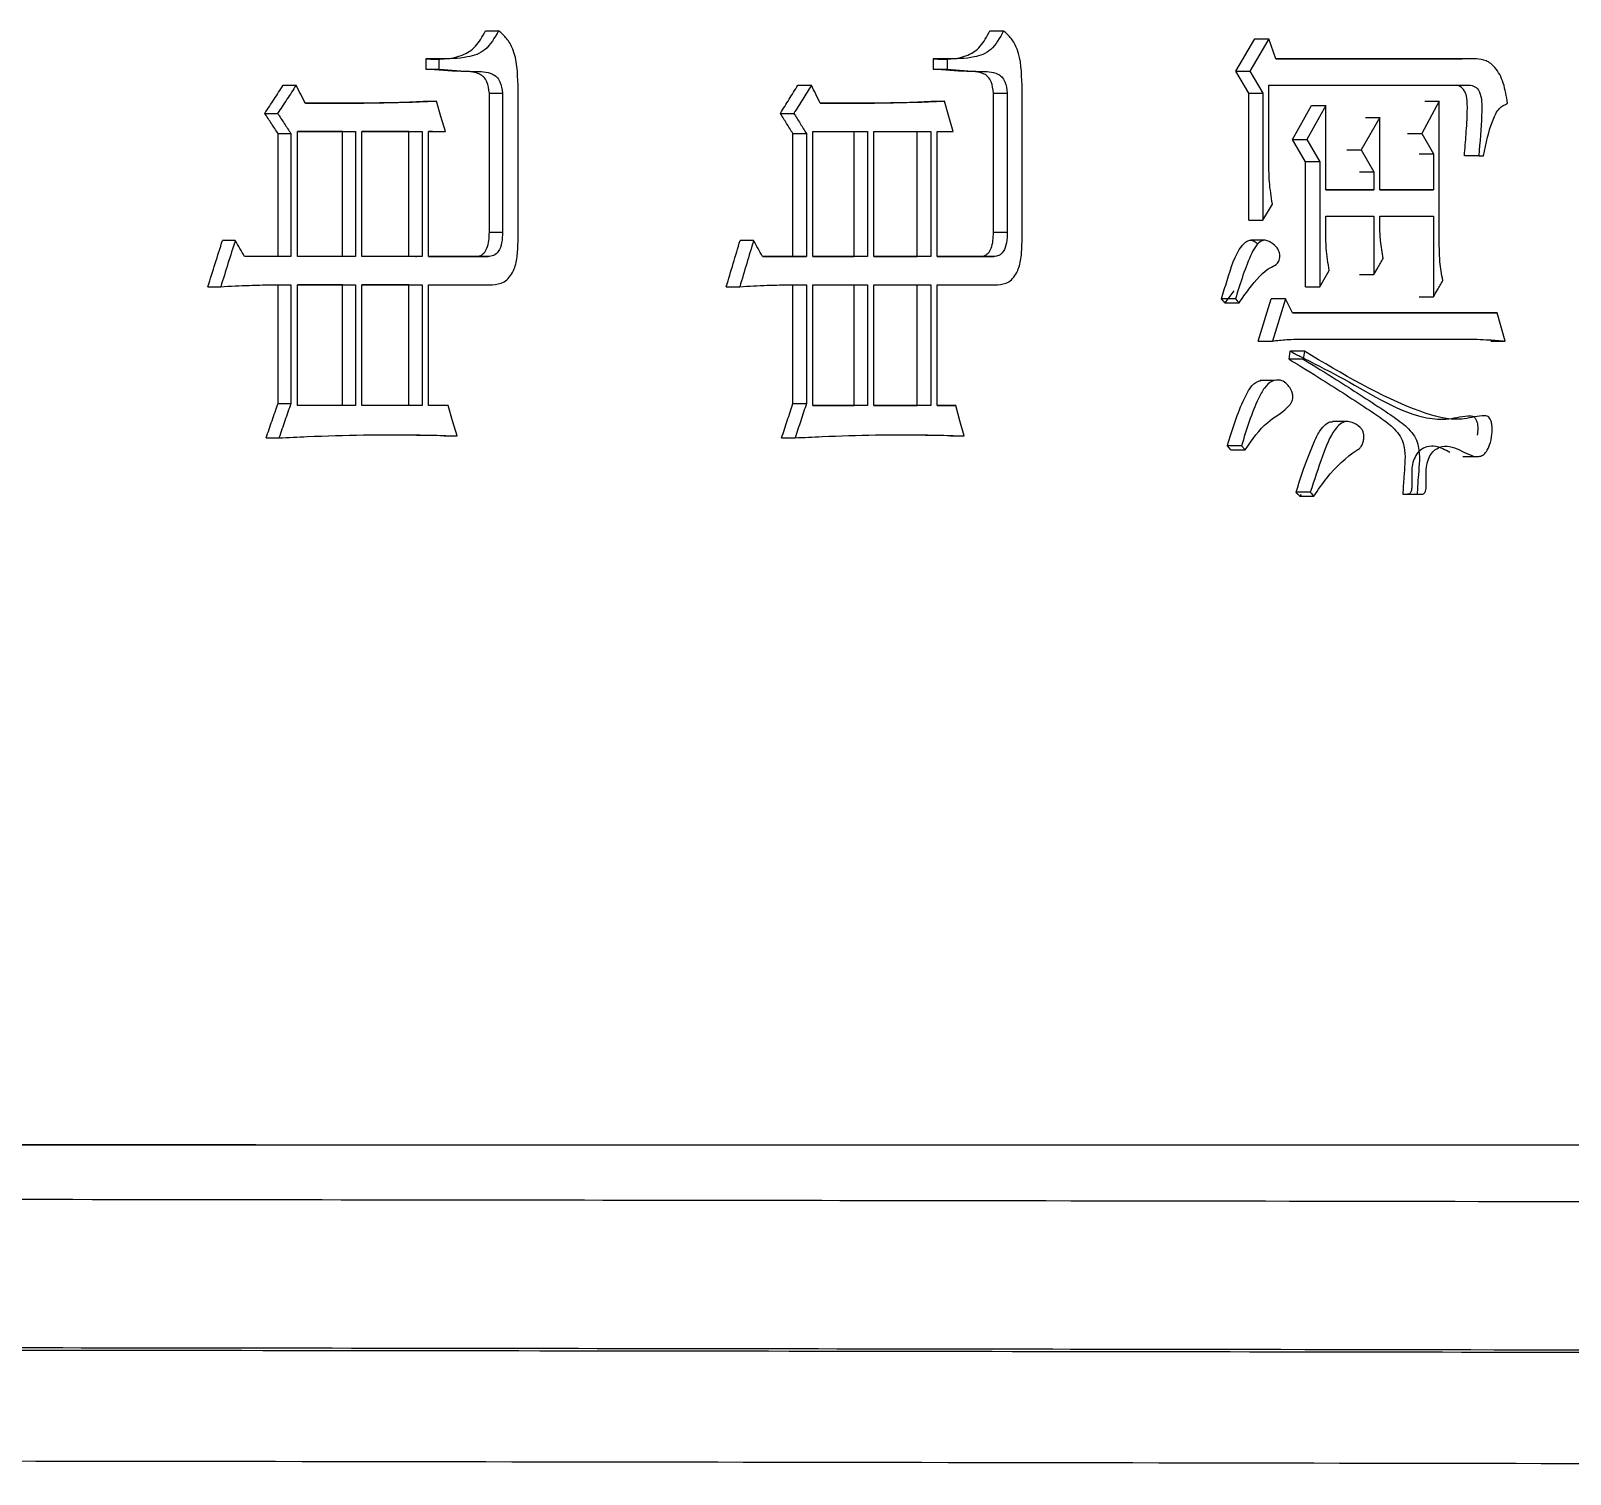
# Model space of a CAD drawing. Header units: millimetres. Extents: x 5659 to 7608, y 3628 to 5007.
# Drawn here: x 6531.28 to 6539.54, y 3825.32 to 3833.07 of the extents above; entities that cross this region are included whole.
import ezdxf

# ---------------------------------------------------------------- set-up
doc = ezdxf.new("R2010")
doc.units = ezdxf.units.MM

msp = doc.modelspace()

# ---------------------------------------------------------------- linework, layer by layer
at = {"color": 7, "linetype": 'Continuous', "lineweight": 25}
for p, q in [((6533.719, 3833.0695), (6533.7895, 3833.0695)), ((6536.426, 3833.0695), (6536.5, 3833.0695)), ((6537.7456, 3832.8532), (6537.8477, 3833.0263)), ((6537.9235, 3833.0263), (6537.8214, 3832.8532)), ((6537.8477, 3833.0263), (6537.9235, 3833.0263)), ((6537.9618, 3832.9181), (6537.9235, 3833.0263)), ((6533.4691, 3832.9181), (6533.399, 3832.9181)), ((6533.399, 3832.9181), (6533.399, 3832.864)), ((6533.4691, 3832.9181), (6533.4691, 3832.864)), ((6536.1962, 3832.9181), (6536.1226, 3832.9181)), ((6536.1226, 3832.9181), (6536.1226, 3832.864)), ((6536.1962, 3832.9181), (6536.1962, 3832.864)), ((6539.0378, 3832.9181), (6537.9618, 3832.9181)), ((6537.9618, 3832.9181), (6538.9605, 3832.9181)), ((6539.0378, 3832.9181), (6538.9606, 3832.9181)), ((6533.399, 3832.864), (6533.4691, 3832.864)), ((6536.1226, 3832.864), (6536.1962, 3832.864)), ((6537.7456, 3832.8532), (6537.8214, 3832.8532)), ((6537.8158, 3832.7342), (6537.7456, 3832.8532)), ((6537.8214, 3832.8532), (6537.8916, 3832.7342)), ((6532.6335, 3832.7774), (6532.7025, 3832.7774)), ((6533.8936, 3831.9337), (6533.8936, 3832.7774)), ((6535.3958, 3832.7774), (6535.4684, 3832.7774)), ((6536.5987, 3831.9337), (6536.5987, 3832.7775)), ((6537.9235, 3832.7775), (6539.0067, 3832.7775)), ((6537.9235, 3832.3556), (6537.9235, 3832.7775)), ((6533.3851, 3832.6909), (6533.4551, 3832.6909)), ((6533.7398, 3832.7344), (6533.8104, 3832.7344)), ((6533.7398, 3831.9878), (6533.7398, 3832.7344)), ((6533.8104, 3832.7344), (6533.8104, 3831.9878)), ((6536.1093, 3832.6909), (6536.1829, 3832.6909)), ((6536.4458, 3832.7344), (6536.5198, 3832.7344)), ((6536.4458, 3831.9878), (6536.4458, 3832.7344)), ((6536.5198, 3832.7344), (6536.5198, 3831.9878)), ((6537.8158, 3832.7342), (6537.8916, 3832.7342)), ((6537.8158, 3832.0527), (6537.8158, 3832.7342)), ((6537.8916, 3832.7342), (6537.8916, 3832.0527)), ((6538.0511, 3832.4854), (6538.1524, 3832.6693)), ((6538.2287, 3832.6693), (6538.1272, 3832.4854)), ((6538.1524, 3832.6693), (6538.2287, 3832.6693)), ((6538.2287, 3832.215), (6538.2287, 3832.6693)), ((6538.8386, 3832.6909), (6538.7448, 3832.5179)), ((6538.7616, 3832.6909), (6538.8386, 3832.6909)), ((6538.8386, 3831.9121), (6538.8386, 3832.6909)), ((6532.5344, 3832.626), (6532.6033, 3832.626)), ((6535.3016, 3832.626), (6535.3742, 3832.626)), ((6538.519, 3832.6044), (6538.4183, 3832.4313)), ((6538.4424, 3832.6044), (6538.519, 3832.6044)), ((6538.519, 3832.215), (6538.519, 3832.6044)), ((6532.6052, 3832.5178), (6532.6742, 3832.5178)), ((6532.6052, 3831.858), (6532.6052, 3832.5178)), ((6532.6742, 3832.5178), (6532.6742, 3831.858)), ((6532.7096, 3831.858), (6532.7096, 3832.5286)), ((6532.7096, 3832.5286), (6533.0203, 3832.5286)), ((6532.9508, 3832.5286), (6532.7096, 3832.5286)), ((6532.9508, 3832.5286), (6533.0203, 3832.5286)), ((6532.9508, 3831.858), (6532.9508, 3832.5286)), ((6533.0203, 3832.5286), (6533.0203, 3831.858)), ((6533.0555, 3831.858), (6533.0555, 3832.5286)), ((6533.0555, 3832.5286), (6533.3782, 3832.5286)), ((6533.3083, 3832.5286), (6533.0555, 3832.5286)), ((6533.3083, 3832.5286), (6533.3782, 3832.5286)), ((6533.3083, 3831.858), (6533.3083, 3832.5286)), ((6533.3782, 3832.5286), (6533.3782, 3831.858)), ((6533.4132, 3832.5286), (6533.504, 3832.5286)), ((6533.4132, 3831.858), (6533.4132, 3832.5286)), ((6533.4339, 3832.5286), (6533.4132, 3832.5286)), ((6533.4339, 3832.5286), (6533.504, 3832.5286)), ((6535.3689, 3832.5178), (6535.4415, 3832.5178)), ((6535.3689, 3831.858), (6535.3689, 3832.5178)), ((6535.4415, 3832.5178), (6535.4415, 3831.858)), ((6535.4752, 3831.858), (6535.4752, 3832.5287)), ((6535.4752, 3832.5287), (6535.7702, 3832.5287)), ((6535.6971, 3831.858), (6535.6971, 3832.5287)), ((6535.7702, 3832.5287), (6535.7702, 3831.858)), ((6535.8036, 3831.858), (6535.8036, 3832.5287)), ((6535.8036, 3832.5287), (6536.11, 3832.5287)), ((6536.0365, 3831.858), (6536.0365, 3832.5287)), ((6536.11, 3832.5287), (6536.11, 3831.858)), ((6536.1432, 3832.5287), (6536.2293, 3832.5287)), ((6536.1432, 3831.858), (6536.1432, 3832.5287)), ((6538.668, 3832.5179), (6538.7448, 3832.5179)), ((6538.7448, 3832.5179), (6538.8074, 3832.4097)), ((6538.0511, 3832.4854), (6538.1272, 3832.4854)), ((6538.1208, 3832.3664), (6538.0511, 3832.4854)), ((6538.1272, 3832.4854), (6538.197, 3832.3664)), ((6538.3418, 3832.4313), (6538.4183, 3832.4313)), ((6538.4183, 3832.4313), (6538.4876, 3832.3123)), ((6538.197, 3832.3664), (6538.1208, 3832.3664)), ((6538.1208, 3831.6957), (6538.1208, 3832.3664)), ((6538.197, 3832.3664), (6538.197, 3831.6957)), ((6538.7304, 3832.4097), (6538.8074, 3832.4097)), ((6538.8074, 3832.4097), (6538.8074, 3832.215)), ((6539.0502, 3832.3989), (6538.973, 3832.3989)), ((6539.0502, 3832.3989), (6539.075, 3832.3989)), ((6538.411, 3832.3123), (6538.4876, 3832.3123)), ((6538.4876, 3832.3123), (6538.4876, 3832.215)), ((6538.4876, 3832.215), (6538.2287, 3832.215)), ((6538.2287, 3832.215), (6538.411, 3832.215)), ((6538.411, 3832.215), (6538.4876, 3832.215)), ((6538.8074, 3832.215), (6538.519, 3832.215)), ((6538.519, 3832.215), (6538.7303, 3832.215)), ((6538.7304, 3832.215), (6538.8074, 3832.215)), ((6537.8916, 3832.0527), (6537.9427, 3832.1392)), ((6537.8158, 3832.0527), (6537.8916, 3832.0527)), ((6538.2287, 3832.0743), (6538.4876, 3832.0744)), ((6538.2287, 3831.9986), (6538.2287, 3832.0743)), ((6538.4876, 3832.0744), (6538.4876, 3831.7606)), ((6538.519, 3832.0744), (6538.8074, 3832.0744)), ((6538.519, 3832.0203), (6538.519, 3832.0744)), ((6538.8074, 3832.0744), (6538.8074, 3831.6417)), ((6532.3759, 3831.9445), (6532.3073, 3831.9445)), ((6533.7398, 3831.9878), (6533.8104, 3831.9878)), ((6535.1581, 3831.9445), (6535.0858, 3831.9445)), ((6536.4458, 3831.9878), (6536.5198, 3831.9878)), ((6537.9037, 3831.9449), (6537.8273, 3831.9449)), ((6532.6742, 3831.858), (6532.4258, 3831.858)), ((6533.0203, 3831.858), (6532.7096, 3831.858)), ((6533.3782, 3831.858), (6533.0555, 3831.858)), ((6533.3432, 3831.858), (6533.3484, 3831.858)), ((6533.7339, 3831.858), (6533.4132, 3831.858)), ((6533.4132, 3831.858), (6533.6635, 3831.858)), ((6533.6635, 3831.858), (6533.7339, 3831.858)), ((6535.4415, 3831.858), (6535.2054, 3831.858)), ((6535.2054, 3831.858), (6535.3689, 3831.858)), ((6535.3689, 3831.858), (6535.4415, 3831.858)), ((6535.7702, 3831.858), (6535.4752, 3831.858)), ((6535.4752, 3831.858), (6535.6971, 3831.858)), ((6535.7702, 3831.858), (6535.6971, 3831.858)), ((6536.11, 3831.858), (6535.8036, 3831.858)), ((6535.8036, 3831.858), (6536.0365, 3831.858)), ((6536.11, 3831.858), (6536.0365, 3831.858)), ((6536.4474, 3831.858), (6536.1432, 3831.858)), ((6536.1432, 3831.858), (6536.3734, 3831.858)), ((6536.3734, 3831.858), (6536.4474, 3831.858)), ((6538.197, 3831.6957), (6538.2477, 3831.7823)), ((6538.411, 3831.7606), (6538.4876, 3831.7606)), ((6532.229, 3831.6957), (6532.2976, 3831.6957)), ((6532.6052, 3831.0683), (6532.6052, 3831.7065)), ((6532.6742, 3831.7065), (6532.6742, 3831.0683)), ((6532.7096, 3831.0575), (6532.7096, 3831.7065)), ((6532.7096, 3831.7065), (6533.0203, 3831.7065)), ((6532.9508, 3831.7065), (6532.7096, 3831.7065)), ((6532.9508, 3831.7065), (6533.0203, 3831.7065)), ((6532.9508, 3831.0575), (6532.9508, 3831.7065)), ((6533.0203, 3831.7065), (6533.0203, 3831.0575)), ((6533.0555, 3831.0575), (6533.0555, 3831.7065)), ((6533.0555, 3831.7065), (6533.3782, 3831.7065)), ((6533.3083, 3831.7065), (6533.0555, 3831.7065)), ((6533.3083, 3831.7065), (6533.3782, 3831.7065)), ((6533.3083, 3831.0575), (6533.3083, 3831.7065)), ((6533.3782, 3831.7065), (6533.3782, 3831.0575)), ((6533.4132, 3831.7065), (6533.7548, 3831.7065)), ((6533.4132, 3831.0575), (6533.4132, 3831.7065)), ((6535.0114, 3831.6957), (6535.0836, 3831.6957)), ((6535.3689, 3831.0683), (6535.3689, 3831.7065)), ((6535.4415, 3831.7065), (6535.4415, 3831.0683)), ((6535.4752, 3831.0575), (6535.4752, 3831.7065)), ((6535.4752, 3831.7065), (6535.7702, 3831.7065)), ((6535.6971, 3831.0575), (6535.6971, 3831.7065)), ((6535.7702, 3831.7065), (6535.7702, 3831.0575)), ((6535.8036, 3831.0575), (6535.8036, 3831.7065)), ((6535.8036, 3831.7065), (6536.11, 3831.7065)), ((6536.0365, 3831.0575), (6536.0365, 3831.7065)), ((6536.11, 3831.7065), (6536.11, 3831.0575)), ((6536.1432, 3831.7065), (6536.4671, 3831.7065)), ((6536.1432, 3831.0575), (6536.1432, 3831.7065)), ((6537.7349, 3831.6728), (6537.6881, 3831.6092)), ((6538.1208, 3831.6957), (6538.197, 3831.6957)), ((6537.7446, 3831.6308), (6537.6689, 3831.6308)), ((6537.6881, 3831.6092), (6537.7637, 3831.6092)), ((6537.8668, 3831.4037), (6537.9368, 3831.6308)), ((6538.0128, 3831.6308), (6537.9368, 3831.6308)), ((6538.0128, 3831.6308), (6537.9427, 3831.4037)), ((6538.0509, 3831.5551), (6538.0128, 3831.6308)), ((6538.7304, 3831.6417), (6538.8074, 3831.6417)), ((6539.1494, 3831.5551), (6538.0509, 3831.5551)), ((6538.0509, 3831.5551), (6539.072, 3831.5551)), ((6539.0721, 3831.5551), (6539.1494, 3831.5551)), ((6539.1928, 3831.4037), (6539.1494, 3831.5551)), ((6537.8668, 3831.4037), (6537.9427, 3831.4037)), ((6538.032, 3831.3063), (6538.0384, 3831.3496)), ((6538.1145, 3831.3496), (6538.0384, 3831.3496)), ((6538.1145, 3831.3496), (6538.1081, 3831.3063)), ((6538.1208, 3831.4145), (6538.9756, 3831.4145)), ((6538.8985, 3831.4145), (6538.9756, 3831.4145)), ((6539.1154, 3831.4037), (6539.1928, 3831.4037)), ((6538.1081, 3831.3063), (6538.032, 3831.3063)), ((6537.9535, 3831.1927), (6537.8776, 3831.1927)), ((6532.6052, 3831.0683), (6532.6742, 3831.0683)), ((6533.0203, 3831.0575), (6532.7096, 3831.0575)), ((6533.3782, 3831.0575), (6533.0555, 3831.0575)), ((6533.518, 3831.0575), (6533.4132, 3831.0575)), ((6535.3689, 3831.0683), (6535.4415, 3831.0683)), ((6535.7702, 3831.0575), (6535.4752, 3831.0575)), ((6535.4752, 3831.0575), (6535.6971, 3831.0575)), ((6535.7702, 3831.0575), (6535.6971, 3831.0575)), ((6536.11, 3831.0575), (6535.8036, 3831.0575)), ((6535.8036, 3831.0575), (6536.0365, 3831.0575)), ((6536.11, 3831.0575), (6536.0365, 3831.0575)), ((6536.2426, 3831.0575), (6536.1432, 3831.0575)), ((6536.1432, 3831.0575), (6536.1689, 3831.0575)), ((6536.1689, 3831.0575), (6536.2426, 3831.0575)), ((6538.3426, 3830.9716), (6538.2657, 3830.9716)), ((6532.5415, 3830.8844), (6532.6104, 3830.8844)), ((6533.4966, 3830.8952), (6533.5668, 3830.8952)), ((6535.3084, 3830.8844), (6535.3809, 3830.8844)), ((6536.2151, 3830.8952), (6536.2889, 3830.8952)), ((6537.7201, 3830.8195), (6537.7009, 3830.8412)), ((6537.7201, 3830.8195), (6537.7957, 3830.8195)), ((6537.7766, 3830.8412), (6537.7957, 3830.8195)), ((6538.9642, 3830.7841), (6539.0419, 3830.7841)), ((6538.1462, 3830.5924), (6538.07, 3830.5924)), ((6538.089, 3830.5708), (6538.1652, 3830.5708)), ((6538.0963, 3830.581), (6538.0891, 3830.5708)), ((6538.668, 3830.5816), (6538.7448, 3830.5816))]:
    msp.add_line(p, q, dxfattribs=at)
at = {"color": 7, "linetype": 'Continuous', "lineweight": 25, "flags": 128}
for points in [[(6533.504, 3832.5286), (6533.4796, 3832.6098), (6533.4551, 3832.6909)], [(6536.2293, 3832.5287), (6536.2061, 3832.6098), (6536.1829, 3832.6909)], [(6537.6881, 3831.6092), (6537.6833, 3831.6146), (6537.6785, 3831.6201), (6537.6689, 3831.6308)], [(6537.7446, 3831.6308), (6537.7541, 3831.62), (6537.7637, 3831.6092)], [(6533.5668, 3830.8952), (6533.5424, 3830.9764), (6533.518, 3831.0575)], [(6536.2889, 3830.8952), (6536.2657, 3830.9764), (6536.2426, 3831.0575)], [(6537.7766, 3830.8412), (6537.7485, 3830.8412), (6537.7247, 3830.8412), (6537.7009, 3830.8412)], [(6538.0891, 3830.5708), (6538.0842, 3830.5763), (6538.0794, 3830.5818), (6538.0701, 3830.5924)], [(6538.1462, 3830.5924), (6538.151, 3830.5869), (6538.1581, 3830.5788), (6538.1652, 3830.5708)], [(6538.643, 3830.5816), (6538.6714, 3830.5816), (6538.7198, 3830.5816)]]:
    msp.add_lwpolyline(points, dxfattribs=at)
at = {"color": 7, "linetype": 'Continuous', "lineweight": 25}
for points, knots in [([(6533.399, 3832.9181), (6533.4651, 3832.9159), (6533.5574, 3832.9129), (6533.6696, 3832.9796), (6533.7023, 3833.0392), (6533.719, 3833.0695)], [0, 0, 0, 0, 0.552607, 0.772172, 1, 1, 1, 1]), ([(6533.7895, 3833.0695), (6533.7675, 3833.0314), (6533.7242, 3832.9566), (6533.6038, 3832.9195), (6533.5202, 3832.9186), (6533.4691, 3832.9181)], [0, 0, 0, 0, 0.287877, 0.565058, 1, 1, 1, 1]), ([(6533.8936, 3832.7774), (6533.8913, 3832.8456), (6533.888, 3832.9397), (6533.8341, 3833.0307), (6533.8043, 3833.0567), (6533.7895, 3833.0695)], [0, 0, 0, 0, 0.57016, 0.787713, 1, 1, 1, 1]), ([(6536.1226, 3832.9181), (6536.1852, 3832.9159), (6536.2728, 3832.9129), (6536.3792, 3832.9796), (6536.4102, 3833.0392), (6536.426, 3833.0695)], [0, 0, 0, 0, 0.552607, 0.772172, 1, 1, 1, 1]), ([(6536.5, 3833.0695), (6536.4792, 3833.0314), (6536.4382, 3832.9566), (6536.3239, 3832.9196), (6536.2446, 3832.9186), (6536.1962, 3832.9181)], [0, 0, 0, 0, 0.287877, 0.565058, 1, 1, 1, 1]), ([(6536.5987, 3832.7775), (6536.5965, 3832.8456), (6536.5934, 3832.9397), (6536.5424, 3833.0307), (6536.514, 3833.0567), (6536.5, 3833.0695)], [0, 0, 0, 0, 0.57016, 0.787713, 1, 1, 1, 1]), ([(6539.2051, 3832.6801), (6539.199, 3832.7172), (6539.187, 3832.7899), (6539.1445, 3832.8728), (6539.0905, 3832.9134), (6539.0553, 3832.9165), (6539.0378, 3832.9181)], [0, 0, 0, 0, 0.292671, 0.574804, 0.788903, 1, 1, 1, 1]), ([(6533.7398, 3832.7344), (6533.737, 3832.7561), (6533.7327, 3832.79), (6533.7094, 3832.8235), (6533.6636, 3832.8521), (6533.557, 3832.8491), (6533.4617, 3832.8581), (6533.399, 3832.864)], [0, 0, 0, 0, 0.119281, 0.186046, 0.251055, 0.506993, 1, 1, 1, 1]), ([(6533.4691, 3832.864), (6533.5319, 3832.8581), (6533.6273, 3832.8491), (6533.734, 3832.8521), (6533.7799, 3832.8235), (6533.8032, 3832.79), (6533.8076, 3832.7561), (6533.8104, 3832.7344)], [0, 0, 0, 0, 0.493108, 0.749094, 0.814101, 0.880835, 1, 1, 1, 1]), ([(6536.4458, 3832.7344), (6536.4431, 3832.7562), (6536.439, 3832.7901), (6536.4169, 3832.8236), (6536.3734, 3832.8521), (6536.2724, 3832.8491), (6536.1821, 3832.8581), (6536.1226, 3832.864)], [0, 0, 0, 0, 0.11952, 0.186238, 0.251201, 0.506978, 1, 1, 1, 1]), ([(6536.1962, 3832.864), (6536.2558, 3832.8581), (6536.3462, 3832.8491), (6536.4473, 3832.8521), (6536.4909, 3832.8236), (6536.513, 3832.7901), (6536.5171, 3832.7562), (6536.5198, 3832.7344)], [0, 0, 0, 0, 0.493123, 0.748949, 0.813909, 0.880596, 1, 1, 1, 1]), ([(6532.5344, 3832.626), (6532.5509, 3832.6512), (6532.584, 3832.7017), (6532.617, 3832.7522), (6532.6335, 3832.7774)], [0, 0, 0, 0, 0.4999992, 1, 1, 1, 1]), ([(6532.7025, 3832.7774), (6532.686, 3832.7522), (6532.653, 3832.7017), (6532.6199, 3832.6512), (6532.6033, 3832.626)], [0, 0, 0, 0, 0.499999, 1, 1, 1, 1]), ([(6532.7521, 3832.6801), (6532.7438, 3832.6963), (6532.7273, 3832.7287), (6532.7108, 3832.7612), (6532.7025, 3832.7774)], [0, 0, 0, 0, 0.5, 1, 1, 1, 1]), ([(6535.3016, 3832.626), (6535.3173, 3832.6512), (6535.3487, 3832.7017), (6535.3801, 3832.7522), (6535.3958, 3832.7774)], [0, 0, 0, 0, 0.499999, 1, 1, 1, 1]), ([(6535.4684, 3832.7774), (6535.4528, 3832.7522), (6535.4214, 3832.7017), (6535.3899, 3832.6512), (6535.3742, 3832.626)], [0, 0, 0, 0, 0.499999, 1, 1, 1, 1]), ([(6535.5155, 3832.6801), (6535.5077, 3832.6963), (6535.492, 3832.7288), (6535.4763, 3832.7612), (6535.4684, 3832.7774)], [0, 0, 0, 0, 0.5, 1, 1, 1, 1]), ([(6538.9729, 3832.3989), (6538.9762, 3832.4372), (6538.9832, 3832.5173), (6538.9889, 3832.6128), (6538.9894, 3832.6845), (6538.9851, 3832.724), (6538.9723, 3832.7509), (6538.9572, 3832.7672), (6538.9423, 3832.7746), (6538.9326, 3832.7768), (6538.9295, 3832.7775)], [0, 0, 0, 0, 0.268829, 0.56133, 0.664341, 0.768404, 0.830798, 0.892792, 0.965759, 1, 1, 1, 1]), ([(6539.0067, 3832.7775), (6539.0168, 3832.7746), (6539.0374, 3832.7688), (6539.063, 3832.7306), (6539.0673, 3832.6742), (6539.0642, 3832.5638), (6539.0564, 3832.4719), (6539.0502, 3832.3989)], [0, 0, 0, 0, 0.110883, 0.226049, 0.356903, 0.489202, 1, 1, 1, 1]), ([(6532.752, 3832.6803), (6532.8109, 3832.6804), (6532.9109, 3832.6806), (6533.0308, 3832.6815), (6533.1022, 3832.6821), (6533.1378, 3832.6828), (6533.1632, 3832.6833), (6533.2192, 3832.6844), (6533.2949, 3832.6864), (6533.3603, 3832.6897), (6533.3851, 3832.6909)], [0, 0, 0, 0, 0.277882, 0.471087, 0.56769, 0.615991, 0.640142, 0.688443, 0.881653, 1, 1, 1, 1]), ([(6533.4551, 3832.6909), (6533.4146, 3832.6889), (6533.369, 3832.6867), (6533.303, 3832.6847), (6533.2369, 3832.6834), (6533.1554, 3832.6818), (6533.0738, 3832.6814), (6533.0228, 3832.681), (6532.987, 3832.6808), (6532.9666, 3832.6807), (6532.9538, 3832.6806), (6532.9436, 3832.6806), (6532.9333, 3832.6805), (6532.9231, 3832.6805), (6532.9103, 3832.6805), (6532.9001, 3832.6804), (6532.8873, 3832.6804), (6532.877, 3832.6804), (6532.8642, 3832.6803), (6532.854, 3832.6803), (6532.8437, 3832.6803), (6532.8335, 3832.6802), (6532.8233, 3832.6802), (6532.8104, 3832.6802), (6532.8015, 3832.6802), (6532.7925, 3832.6802), (6532.7874, 3832.6801), (6532.781, 3832.6801), (6532.7758, 3832.6801), (6532.7707, 3832.6801), (6532.7657, 3832.6801), (6532.7595, 3832.6801), (6532.7545, 3832.6801), (6532.7521, 3832.6801)], [0, 0, 0, 0, 0.174064, 0.195822, 0.282854, 0.456917, 0.543949, 0.63098, 0.674496, 0.696254, 0.718011, 0.72889, 0.739769, 0.761527, 0.772406, 0.794164, 0.805043, 0.826801, 0.83768, 0.859437, 0.870316, 0.881195, 0.902953, 0.913832, 0.93559, 0.941029, 0.951908, 0.957348, 0.968227, 0.973666, 0.979105, 0.989553, 1, 1, 1, 1]), ([(6535.5154, 3832.6803), (6535.569, 3832.6805), (6535.6616, 3832.6807), (6535.7731, 3832.6815), (6535.8409, 3832.6821), (6535.8747, 3832.6828), (6535.8988, 3832.6833), (6535.9519, 3832.6844), (6536.0238, 3832.6864), (6536.0858, 3832.6897), (6536.1093, 3832.6909)], [0, 0, 0, 0, 0.269347, 0.464835, 0.56258, 0.611452, 0.635888, 0.68476, 0.880254, 1, 1, 1, 1]), ([(6536.1829, 3832.6909), (6536.1445, 3832.6889), (6536.1012, 3832.6867), (6536.0385, 3832.6847), (6535.9758, 3832.6834), (6535.8985, 3832.6818), (6535.8211, 3832.6814), (6535.7726, 3832.681), (6535.7386, 3832.6808), (6535.7192, 3832.6807), (6535.7071, 3832.6806), (6535.6974, 3832.6806), (6535.6877, 3832.6806), (6535.6779, 3832.6805), (6535.6658, 3832.6805), (6535.6561, 3832.6804), (6535.6439, 3832.6804), (6535.6342, 3832.6804), (6535.622, 3832.6803), (6535.6123, 3832.6803), (6535.6026, 3832.6803), (6535.5929, 3832.6803), (6535.5831, 3832.6802), (6535.571, 3832.6802), (6535.5624, 3832.6802), (6535.5539, 3832.6802), (6535.549, 3832.6802), (6535.5429, 3832.6802), (6535.5381, 3832.6801), (6535.5332, 3832.6801), (6535.5284, 3832.6801), (6535.5225, 3832.6801), (6535.5179, 3832.6801), (6535.5155, 3832.6801)], [0, 0, 0, 0, 0.174064, 0.195822, 0.282854, 0.456917, 0.543949, 0.63098, 0.674496, 0.696253, 0.718011, 0.72889, 0.739769, 0.761527, 0.772406, 0.794164, 0.805043, 0.8268, 0.837679, 0.859437, 0.870316, 0.881195, 0.902953, 0.913832, 0.93559, 0.941029, 0.951908, 0.957347, 0.968226, 0.973666, 0.979105, 0.989553, 1, 1, 1, 1]), ([(6539.075, 3832.3989), (6539.0889, 3832.4653), (6539.108, 3832.5569), (6539.1571, 3832.6576), (6539.1894, 3832.6727), (6539.2051, 3832.6801)], [0, 0, 0, 0, 0.572938, 0.791384, 1, 1, 1, 1]), ([(6532.6052, 3832.5178), (6532.5934, 3832.5358), (6532.5698, 3832.5719), (6532.5462, 3832.608), (6532.5344, 3832.626)], [0, 0, 0, 0, 0.5, 1, 1, 1, 1]), ([(6532.6033, 3832.626), (6532.6151, 3832.608), (6532.6388, 3832.5719), (6532.6624, 3832.5358), (6532.6742, 3832.5178)], [0, 0, 0, 0, 0.499999, 1, 1, 1, 1]), ([(6535.3689, 3832.5178), (6535.3577, 3832.5359), (6535.3353, 3832.5719), (6535.3129, 3832.608), (6535.3016, 3832.626)], [0, 0, 0, 0, 0.5, 1, 1, 1, 1]), ([(6535.3742, 3832.626), (6535.3854, 3832.608), (6535.4079, 3832.5719), (6535.4303, 3832.5359), (6535.4415, 3832.5178)], [0, 0, 0, 0, 0.499999, 1, 1, 1, 1]), ([(6537.9427, 3832.1392), (6537.9363, 3832.179), (6537.925, 3832.2501), (6537.924, 3832.3233), (6537.9235, 3832.3556)], [0, 0, 0, 0, 0.558835, 1, 1, 1, 1]), ([(6538.5379, 3831.8472), (6538.5322, 3831.8789), (6538.5219, 3831.9356), (6538.5199, 3831.9943), (6538.519, 3832.0203)], [0, 0, 0, 0, 0.558879, 1, 1, 1, 1]), ([(6532.229, 3831.6957), (6532.2421, 3831.7372), (6532.2682, 3831.8201), (6532.2943, 3831.903), (6532.3073, 3831.9445)], [0, 0, 0, 0, 0.5, 1, 1, 1, 1]), ([(6532.3759, 3831.9445), (6532.3629, 3831.903), (6532.3368, 3831.8201), (6532.3106, 3831.7372), (6532.2976, 3831.6957)], [0, 0, 0, 0, 0.499999, 1, 1, 1, 1]), ([(6532.4258, 3831.858), (6532.4175, 3831.8724), (6532.4009, 3831.9012), (6532.3842, 3831.9301), (6532.3759, 3831.9445)], [0, 0, 0, 0, 0.500001, 1, 1, 1, 1]), ([(6533.6635, 3831.858), (6533.6716, 3831.8585), (6533.6879, 3831.8595), (6533.711, 3831.8743), (6533.7366, 3831.9149), (6533.7385, 3831.9575), (6533.7398, 3831.9878)], [0, 0, 0, 0, 0.177833, 0.357864, 0.544114, 1, 1, 1, 1]), ([(6533.8104, 3831.9878), (6533.8097, 3831.969), (6533.8085, 3831.932), (6533.7919, 3831.8841), (6533.7628, 3831.8602), (6533.7435, 3831.8587), (6533.7339, 3831.858)], [0, 0, 0, 0, 0.293264, 0.577264, 0.790624, 1, 1, 1, 1]), ([(6533.7548, 3831.7065), (6533.7767, 3831.7086), (6533.8211, 3831.7127), (6533.8719, 3831.7743), (6533.8913, 3831.8551), (6533.8928, 3831.9074), (6533.8936, 3831.9337)], [0, 0, 0, 0, 0.266734, 0.54095, 0.768753, 1, 1, 1, 1]), ([(6535.0114, 3831.6957), (6535.0238, 3831.7372), (6535.0486, 3831.8201), (6535.0734, 3831.903), (6535.0858, 3831.9445)], [0, 0, 0, 0, 0.5, 1, 1, 1, 1]), ([(6535.1581, 3831.9445), (6535.1457, 3831.903), (6535.1209, 3831.8201), (6535.096, 3831.7372), (6535.0836, 3831.6957)], [0, 0, 0, 0, 0.499999, 1, 1, 1, 1]), ([(6535.2054, 3831.858), (6535.1976, 3831.8724), (6535.1818, 3831.9012), (6535.166, 3831.9301), (6535.1581, 3831.9445)], [0, 0, 0, 0, 0.500001, 1, 1, 1, 1]), ([(6536.3734, 3831.858), (6536.3811, 3831.8585), (6536.3965, 3831.8596), (6536.4184, 3831.8743), (6536.4427, 3831.915), (6536.4445, 3831.9576), (6536.4458, 3831.9878)], [0, 0, 0, 0, 0.177833, 0.357864, 0.544114, 1, 1, 1, 1]), ([(6536.5198, 3831.9878), (6536.5192, 3831.969), (6536.5181, 3831.932), (6536.5023, 3831.8841), (6536.4748, 3831.8602), (6536.4564, 3831.8587), (6536.4474, 3831.858)], [0, 0, 0, 0, 0.293264, 0.577264, 0.790624, 1, 1, 1, 1]), ([(6536.4671, 3831.7065), (6536.4879, 3831.7086), (6536.53, 3831.7127), (6536.5781, 3831.7743), (6536.5965, 3831.8551), (6536.598, 3831.9074), (6536.5987, 3831.9337)], [0, 0, 0, 0, 0.266734, 0.54095, 0.768753, 1, 1, 1, 1]), ([(6537.6689, 3831.6308), (6537.6792, 3831.6634), (6537.7099, 3831.7616), (6537.7451, 3831.8784), (6537.7977, 3831.9361), (6537.8214, 3831.9475), (6537.8454, 3831.9416), (6537.8594, 3831.9313), (6537.8664, 3831.9261)], [0, 0, 0, 0, 0.2296847, 0.691562, 0.7707687, 0.8503095, 0.9246507, 1, 1, 1, 1]), ([(6537.7637, 3831.6092), (6537.7812, 3831.6338), (6537.8339, 3831.7077), (6537.9011, 3831.7893), (6537.9636, 3831.8129), (6537.9775, 3831.8314), (6537.9818, 3831.8453), (6537.9829, 3831.8614), (6537.9807, 3831.8789), (6537.9741, 3831.8972), (6537.9556, 3831.9196), (6537.9315, 3831.9353), (6537.9043, 3831.9475), (6537.8805, 3831.9407), (6537.8543, 3831.9185), (6537.821, 3831.855), (6537.7833, 3831.7578), (6537.7575, 3831.6733), (6537.7446, 3831.6308)], [0, 0, 0, 0, 0.109185, 0.329159, 0.383764, 0.397994, 0.412315, 0.428913, 0.44575, 0.465116, 0.490353, 0.552222, 0.585254, 0.61868, 0.660425, 0.720614, 0.859403, 1, 1, 1, 1]), ([(6538.2477, 3831.7823), (6538.2414, 3831.822), (6538.2301, 3831.8932), (6538.2291, 3831.9663), (6538.2287, 3831.9986)], [0, 0, 0, 0, 0.558836, 1, 1, 1, 1]), ([(6538.4876, 3831.7606), (6538.4947, 3831.773), (6538.5067, 3831.7936), (6538.5235, 3831.8225), (6538.5331, 3831.8389), (6538.5379, 3831.8472)], [0, 0, 0, 0, 0.42837, 0.714189, 1, 1, 1, 1]), ([(6538.8573, 3831.7282), (6538.8512, 3831.7618), (6538.8403, 3831.822), (6538.8391, 3831.8845), (6538.8386, 3831.9121)], [0, 0, 0, 0, 0.558545, 1, 1, 1, 1]), ([(6532.2976, 3831.6957), (6532.3492, 3831.6985), (6532.4379, 3831.7032), (6532.5635, 3831.7058), (6532.6373, 3831.7063), (6532.6742, 3831.7065)], [0, 0, 0, 0, 0.41049, 0.705225, 1, 1, 1, 1]), ([(6535.0836, 3831.6957), (6535.1327, 3831.6985), (6535.217, 3831.7033), (6535.3363, 3831.7058), (6535.4065, 3831.7063), (6535.4415, 3831.7065)], [0, 0, 0, 0, 0.41049, 0.705225, 1, 1, 1, 1]), ([(6538.8074, 3831.6417), (6538.8145, 3831.654), (6538.8264, 3831.6746), (6538.843, 3831.7035), (6538.8525, 3831.72), (6538.8573, 3831.7282)], [0, 0, 0, 0, 0.428365, 0.714185, 1, 1, 1, 1]), ([(6537.9427, 3831.4037), (6537.968, 3831.407), (6538.0104, 3831.4126), (6538.0698, 3831.4137), (6538.1038, 3831.4142), (6538.1208, 3831.4145)], [0, 0, 0, 0, 0.426865, 0.713404, 1, 1, 1, 1]), ([(6538.0384, 3831.3496), (6538.0558, 3831.3404), (6538.1428, 3831.2942), (6538.3829, 3831.1782), (6538.6357, 3831.0068), (6538.8746, 3830.9767), (6538.9602, 3831.0014), (6539.0119, 3831.0038), (6539.0269, 3830.996), (6539.0359, 3830.9836), (6539.0427, 3830.9631), (6539.0461, 3830.9338), (6539.0433, 3830.9115), (6539.0418, 3830.8993)], [0, 0, 0, 0, 0.049956, 0.249704, 0.686626, 0.796056, 0.90562, 0.927942, 0.938242, 0.948634, 0.960298, 0.978294, 1, 1, 1, 1]), ([(6538.7448, 3830.5816), (6538.7477, 3830.5817), (6538.7526, 3830.5819), (6538.7588, 3830.5866), (6538.7634, 3830.5941), (6538.7679, 3830.6107), (6538.7691, 3830.6526), (6538.765, 3830.7047), (6538.7749, 3830.7603), (6538.7918, 3830.7965), (6538.8186, 3830.8247), (6538.8578, 3830.8422), (6538.9269, 3830.8368), (6538.9886, 3830.7923), (6539.0453, 3830.7816), (6539.0728, 3830.7896), (6539.0938, 3830.811), (6539.1114, 3830.8501), (6539.1215, 3830.897), (6539.123, 3830.9399), (6539.119, 3830.9676), (6539.1125, 3830.985), (6539.1042, 3830.9958), (6539.0897, 3831.0039), (6539.0402, 3831.0016), (6538.9218, 3830.9672), (6538.5927, 3831.0627), (6538.3182, 3831.2273), (6538.1145, 3831.3496)], [0, 0, 0, 0, 0.005261, 0.008837, 0.012422, 0.017277, 0.029828, 0.061172, 0.078769, 0.096459, 0.112862, 0.137643, 0.170618, 0.238675, 0.261666, 0.275651, 0.289759, 0.306991, 0.331345, 0.347224, 0.357105, 0.364402, 0.370592, 0.376767, 0.392657, 0.46137, 0.600195, 1, 1, 1, 1]), ([(6538.9756, 3831.4145), (6538.9974, 3831.4142), (6539.0411, 3831.4136), (6539.1135, 3831.4103), (6539.164, 3831.4061), (6539.1928, 3831.4037)], [0, 0, 0, 0, 0.300385, 0.600783, 1, 1, 1, 1]), ([(6538.032, 3831.3063), (6538.0917, 3831.2699), (6538.2369, 3831.181), (6538.4101, 3831.0683), (6538.5485, 3830.9765), (6538.6112, 3830.9224), (6538.6443, 3830.8656), (6538.6597, 3830.7862), (6538.6479, 3830.6912), (6538.6443, 3830.6124), (6538.6429, 3830.5816)], [0, 0, 0, 0, 0.221958, 0.540906, 0.653572, 0.7486099, 0.7892232, 0.8220777, 0.9304856, 1, 1, 1, 1]), ([(6538.1081, 3831.3063), (6538.1678, 3831.2699), (6538.3131, 3831.1811), (6538.4865, 3831.0684), (6538.6252, 3830.9765), (6538.6881, 3830.9225), (6538.7213, 3830.8653), (6538.7368, 3830.7842), (6538.7249, 3830.6894), (6538.7212, 3830.6106), (6538.7198, 3830.5816)], [0, 0, 0, 0, 0.2217717, 0.5408252, 0.6535026, 0.7489436, 0.7896473, 0.8225494, 0.93445, 1, 1, 1, 1]), ([(6537.7009, 3830.8412), (6537.7279, 3830.9296), (6537.7617, 3831.0407), (6537.8217, 3831.1525), (6537.8533, 3831.1869), (6537.8739, 3831.1903), (6537.8791, 3831.1912)], [0, 0, 0, 0, 0.631823, 0.79327, 0.948374, 1, 1, 1, 1]), ([(6537.7957, 3830.8195), (6537.8341, 3830.8746), (6537.9019, 3830.9721), (6537.9989, 3831.0187), (6538.0415, 3831.0664), (6538.0506, 3831.0868), (6538.0538, 3831.1048), (6538.0506, 3831.124), (6538.0418, 3831.1454), (6538.0256, 3831.1697), (6538.0007, 3831.1907), (6537.9699, 3831.1968), (6537.9339, 3831.1892), (6537.8974, 3831.1533), (6537.8376, 3831.0398), (6537.8036, 3830.9292), (6537.7766, 3830.8412)], [0, 0, 0, 0, 0.207529, 0.367372, 0.400836, 0.41667, 0.431354, 0.448141, 0.466694, 0.497248, 0.538464, 0.578549, 0.619959, 0.682145, 0.746849, 1, 1, 1, 1]), ([(6532.5415, 3830.8844), (6532.5521, 3830.915), (6532.5733, 3830.9763), (6532.5946, 3831.0376), (6532.6052, 3831.0683)], [0, 0, 0, 0, 0.5, 1, 1, 1, 1]), ([(6532.6742, 3831.0683), (6532.6636, 3831.0376), (6532.6423, 3830.9763), (6532.6211, 3830.915), (6532.6104, 3830.8844)], [0, 0, 0, 0, 0.5, 1, 1, 1, 1]), ([(6535.3084, 3830.8844), (6535.3185, 3830.9151), (6535.3387, 3830.9764), (6535.3588, 3831.0377), (6535.3689, 3831.0683)], [0, 0, 0, 0, 0.4999999, 1, 1, 1, 1]), ([(6535.4415, 3831.0683), (6535.4314, 3831.0377), (6535.4112, 3830.9764), (6535.391, 3830.9151), (6535.3809, 3830.8844)], [0, 0, 0, 0, 0.5, 1, 1, 1, 1]), ([(6538.07, 3830.5924), (6538.0835, 3830.6359), (6538.1128, 3830.7303), (6538.1568, 3830.8404), (6538.1948, 3830.9215), (6538.226, 3830.9579), (6538.2504, 3830.9725), (6538.2637, 3830.9706), (6538.2656, 3830.9703)], [0, 0, 0, 0, 0.286903, 0.6225, 0.772264, 0.876903, 0.981839, 1, 1, 1, 1]), ([(6538.1652, 3830.5708), (6538.1877, 3830.6043), (6538.2557, 3830.7057), (6538.3438, 3830.7851), (6538.4128, 3830.8289), (6538.425, 3830.8462), (6538.4321, 3830.8676), (6538.4345, 3830.8894), (6538.4324, 3830.9096), (6538.4255, 3830.9273), (6538.406, 3830.9505), (6538.3758, 3830.9669), (6538.3385, 3830.9747), (6538.3057, 3830.9611), (6538.256, 3830.9051), (6538.205, 3830.7746), (6538.167, 3830.6568), (6538.1462, 3830.5924)], [0, 0, 0, 0, 0.118687, 0.359196, 0.382949, 0.402078, 0.421221, 0.441113, 0.455768, 0.470499, 0.490908, 0.548405, 0.590663, 0.633125, 0.674263, 0.821869, 1, 1, 1, 1]), ([(6532.6104, 3830.8844), (6532.6611, 3830.8866), (6532.813, 3830.8934), (6533.0484, 3830.9014), (6533.3166, 3830.9005), (6533.4834, 3830.897), (6533.5668, 3830.8952)], [0, 0, 0, 0, 0.1577054, 0.473128, 0.7365335, 1, 1, 1, 1]), ([(6533.4966, 3830.8952), (6533.4468, 3830.8964), (6533.3597, 3830.8984), (6533.2721, 3830.8989), (6533.2346, 3830.899)], [0, 0, 0, 0, 0.57267, 1, 1, 1, 1]), ([(6535.3809, 3830.8844), (6535.429, 3830.8867), (6535.5734, 3830.8934), (6535.797, 3830.9015), (6536.0516, 3830.9005), (6536.2098, 3830.897), (6536.2889, 3830.8952)], [0, 0, 0, 0, 0.157705, 0.473128, 0.736533, 1, 1, 1, 1]), ([(6536.2151, 3830.8952), (6536.1678, 3830.8964), (6536.0846, 3830.8985), (6536.0008, 3830.8989), (6535.9646, 3830.8991)], [0, 0, 0, 0, 0.568277, 1, 1, 1, 1]), ([(6538.8953, 3830.8062), (6538.8704, 3830.8194), (6538.8304, 3830.8406), (6538.7747, 3830.8404), (6538.7377, 3830.822), (6538.7115, 3830.7916), (6538.6961, 3830.7535), (6538.6896, 3830.7085), (6538.6908, 3830.6693), (6538.6916, 3830.6359), (6538.691, 3830.6144), (6538.688, 3830.5989), (6538.6842, 3830.5896), (6538.6785, 3830.5835), (6538.6728, 3830.5816), (6538.6692, 3830.5816), (6538.6679, 3830.5816)], [0, 0, 0, 0, 0.2284353, 0.3659587, 0.4774701, 0.5607562, 0.6444141, 0.7217304, 0.8129523, 0.8611619, 0.908003, 0.931324, 0.9499647, 0.9687512, 0.9890609, 1, 1, 1, 1]), ([(6538.7198, 3830.5816), (6538.7245, 3830.5816), (6538.7328, 3830.5816), (6538.7412, 3830.5816), (6538.7448, 3830.5816)], [0, 0, 0, 0, 0.56, 1, 1, 1, 1]), ([(6532.4867, 3827.0894), (6531.7496, 3827.0894), (6530.0955, 3827.0894), (6526.2458, 3827.0893), (6522.0061, 3827.0893), (6516.4054, 3827.0892), (6510.5536, 3827.0892), (6504.4222, 3827.0891), (6498.0269, 3827.0891), (6494.033, 3827.089), (6491.3288, 3827.089)], [0, 0, 0, 0, 0.067523, 0.151508, 0.319648, 0.403633, 0.571771, 0.739907, 0.823891, 1, 1, 1, 1]), ([(6491.4369, 3827.089), (6492.0833, 3827.089), (6495.3186, 3827.089), (6501.0706, 3827.0891), (6507.2702, 3827.0892), (6513.2796, 3827.0892), (6517.919, 3827.0893), (6523.4562, 3827.0893), (6527.6646, 3827.0893), (6532.5991, 3827.0894), (6537.1968, 3827.0894), (6541.2919, 3827.0894), (6544.9735, 3827.0895), (6547.582, 3827.0895), (6550.3921, 3827.0896), (6552.2624, 3827.0897), (6554.2907, 3827.0898), (6555.0469, 3827.0898), (6555.5756, 3827.0899)], [0, 0, 0, 0, 0.020124, 0.100733, 0.181328, 0.221587, 0.302184, 0.342442, 0.423039, 0.463298, 0.543894, 0.624491, 0.664749, 0.745346, 0.785604, 0.8662, 0.906458, 1, 1, 1, 1]), ([(6466.2598, 3826.8182), (6468.6544, 3826.8189), (6473.4597, 3826.8203), (6480.7839, 3826.8211), (6486.7282, 3826.821), (6491.2602, 3826.8204), (6494.3932, 3826.8199), (6497.5094, 3826.8191), (6500.6031, 3826.8182), (6503.6686, 3826.8171), (6506.7001, 3826.8158), (6510.9541, 3826.8137), (6516.4945, 3826.8104), (6523.2384, 3826.8052), (6529.966, 3826.7985), (6535.687, 3826.7911), (6540.4075, 3826.7835), (6544.2102, 3826.7761), (6547.6443, 3826.7679), (6550.6028, 3826.7588), (6553.0562, 3826.7491), (6554.1017, 3826.7423), (6554.6336, 3826.7388)], [0, 0, 0, 0, 0.060834, 0.1220737, 0.183719, 0.2102711, 0.2368979, 0.2635992, 0.2903751, 0.3172255, 0.3441506, 0.3711502, 0.4324096, 0.4986217, 0.5697855, 0.6458999, 0.6994123, 0.7551267, 0.8130428, 0.8731605, 0.9354796, 1, 1, 1, 1]), ([(6555.9264, 3825.9257), (6555.2015, 3825.9302), (6553.7518, 3825.9393), (6549.9615, 3825.9522), (6545.0634, 3825.9643), (6539.0227, 3825.9753), (6531.9748, 3825.985), (6524.0319, 3825.9933), (6515.3323, 3826), (6506.0249, 3826.0051), (6496.2677, 3826.0083), (6486.2338, 3826.0097), (6476.0735, 3826.0094), (6469.3854, 3826.0076), (6466.0414, 3826.0068)], [0, 0, 0, 0, 0.083333, 0.166667, 0.25, 0.333334, 0.416667, 0.5, 0.583334, 0.666667, 0.75, 0.833334, 0.916667, 1, 1, 1, 1]), ([(6555.3896, 3825.9396), (6554.8899, 3825.9429), (6553.904, 3825.9494), (6551.6235, 3825.9587), (6548.8627, 3825.9674), (6545.6343, 3825.9754), (6542.0237, 3825.9827), (6537.4777, 3825.9904), (6531.8745, 3825.9981), (6525.1559, 3826.0053), (6518.2532, 3826.0111), (6511.3237, 3826.0156), (6504.4997, 3826.0188), (6497.8896, 3826.0211), (6491.5797, 3826.0224), (6485.0579, 3826.023), (6478.4757, 3826.0228), (6471.9972, 3826.0218), (6467.9913, 3826.0207), (6466.1189, 3826.0202)], [0, 0, 0, 0, 0.060587, 0.1195299, 0.1768287, 0.2324833, 0.2864935, 0.3388593, 0.4142998, 0.4860434, 0.5540892, 0.6184368, 0.6790855, 0.7360349, 0.7892846, 0.838834, 0.8991333, 0.9528558, 1, 1, 1, 1]), ([(6465.9108, 3825.418), (6468.9355, 3825.4188), (6474.972, 3825.4205), (6484.1251, 3825.4208), (6493.167, 3825.4195), (6501.9944, 3825.4165), (6510.4866, 3825.4119), (6517.331, 3825.4067), (6522.7882, 3825.4016), (6527.141, 3825.3969), (6531.5988, 3825.3914), (6536.0774, 3825.3848), (6540.2112, 3825.3776), (6543.9517, 3825.3698), (6547.27, 3825.3617), (6550.3052, 3825.3527), (6552.9574, 3825.3428), (6555.1923, 3825.3321), (6556.1703, 3825.3245), (6556.6694, 3825.3207)], [0, 0, 0, 0, 0.0746907, 0.1490623, 0.2231148, 0.2968479, 0.3702616, 0.4433557, 0.4832428, 0.5266364, 0.5735359, 0.623941, 0.6778511, 0.7254581, 0.7754993, 0.8279744, 0.882883, 0.940225, 1, 1, 1, 1])]:
    msp.add_open_spline(points, degree=3, knots=knots, dxfattribs=at)

doc.saveas('drawing.dxf')
